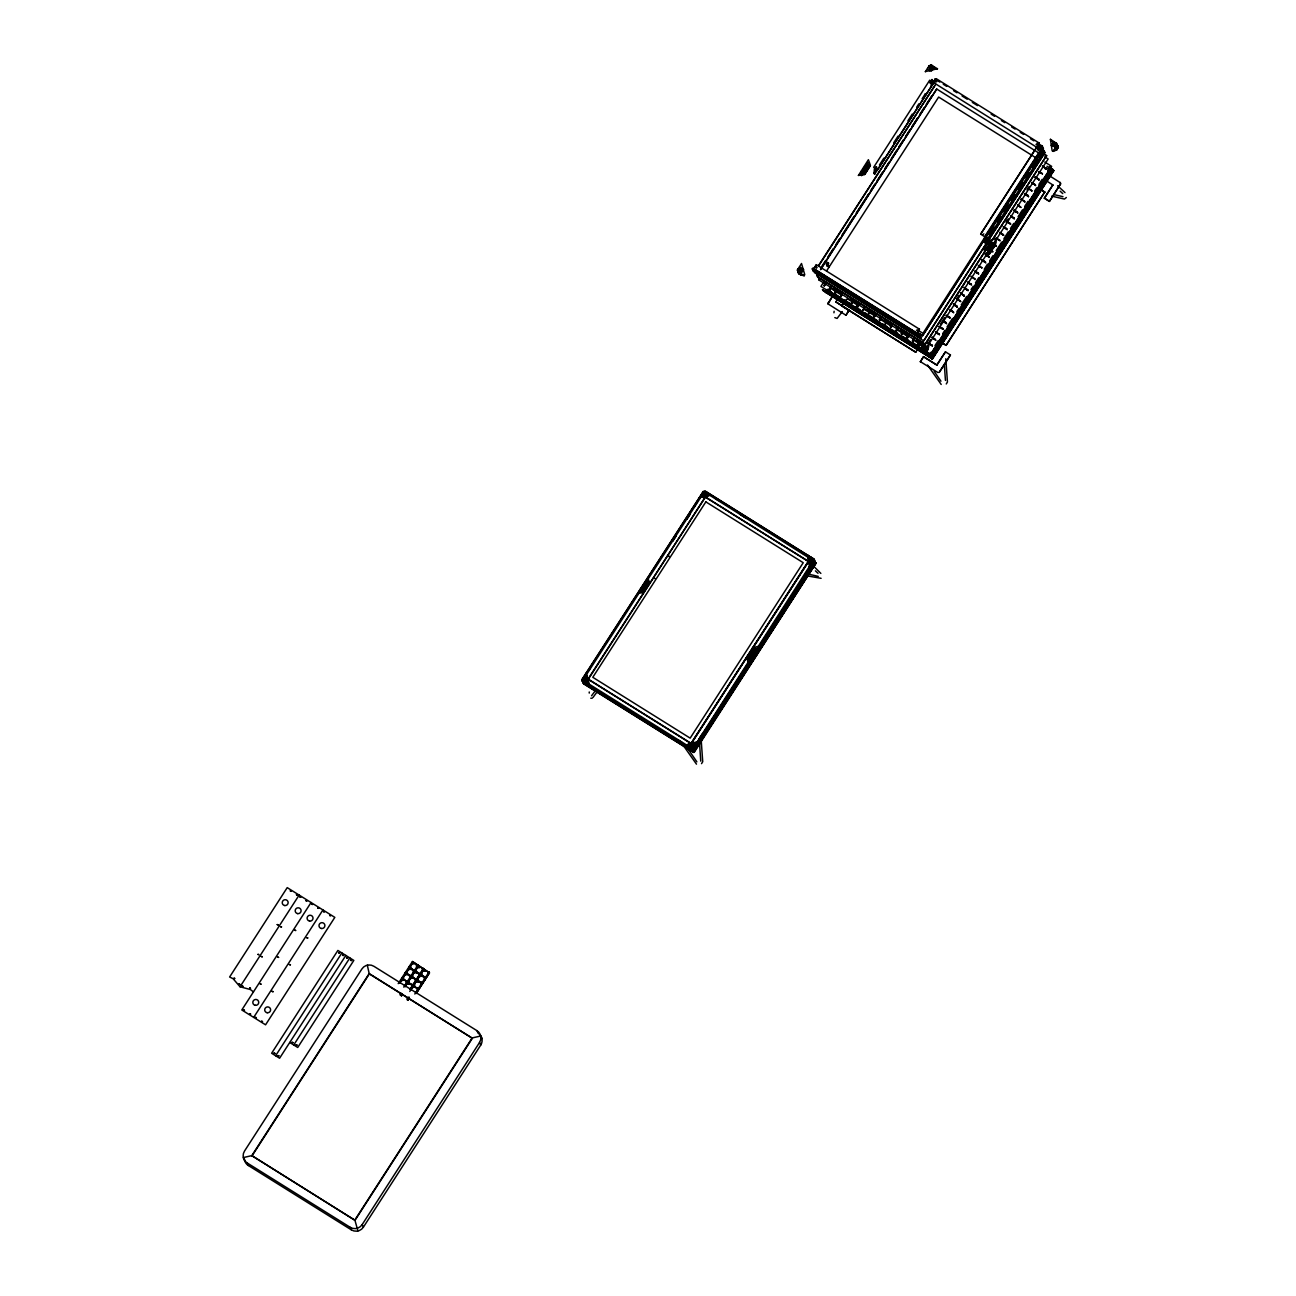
<?xml version="1.0" encoding="UTF-8"?>
<svg xmlns="http://www.w3.org/2000/svg" width="1296" height="1296" viewBox="0 0 1296 1296"><rect width="100%" height="100%" fill="white"/><g stroke="black" fill="none" stroke-linecap="round" stroke-linejoin="round"><path stroke-width="1.5" d="M589.243 691.983L589.243 693.085M833.944 312.79L834.122 311.267M701.525 763.652L702.724 761.724L701.217 740.389M946.258 383.956L947.441 382.012L945.805 358.7M581.969 679.655L583.362 683.397L692.712 751.712L694.235 751.372L815.638 563.015L814.244 559.256L706.012 491.557L703.372 491.297L582.665 678.359L581.969 679.655L583.799 684.061L583.378 682.943M832.226 296.525L828.112 303.88M816.043 563.355L815.994 562.837M1049.404 201.415L1060.549 183.838L1060.258 182.493L1060.614 184L1049.404 201.415L1044.349 198.142L1052.887 184.874L1044.414 198.304M409.034 998.033L407.624 1000.156L407.965 998.779M408.321 998.39L408.953 997.871L408.094 998.503M401.468 994.081L401.776 994.891M834.17 288.862L835.402 289.624M900.769 330.091L901.303 331.42M917.293 340.621L917.762 341.755M644.744 584.269L644.387 585.176M588.384 682.182L588.206 681.356M640.921 592.142L641.617 591.494L641.326 592.402M648.356 581.985L647.611 581.321L648.518 581.224M703.048 497.259L702.367 496.465L702.367 497.405M688.565 744.05L688.694 745.103L688.127 744.277M815.864 267.349L816.772 267.268L816.075 267.916M747.938 658.708L748.829 659.113M754.92 647.984L754.774 648.745M755.568 648.47L754.612 648.308M876.08 166.876L876.436 167.816M876.906 167.249L875.999 166.973M808.056 558.819L808.348 558.025L808.558 558.981M809.449 564.23L809.271 563.404M931.387 82.814L930.431 82.782L931.403 82.555M935.744 81.437L936.7 81.81L936.02 81.032M983.842 233.847L983.032 234.414M984.976 242.806L985.916 238.529L984.587 237.719L984.976 242.806L1044.074 151.114L1041.887 146.999L1036.282 144.245M1038.193 149.105L1038.08 150.093L1037.869 149.137M1066.349 197.51L1064.453 199.066L1051.672 196.133M873.974 173.47L874.411 168.885L875.74 169.711L874.816 173.988L873.974 173.47L876.177 170.068M992.461 247.471L993.303 247.99L994.226 243.729L989.739 240.943M646.834 581.612L647.692 577.676M758.889 647.158C754.758 660.085 761.238 648.535 757.917 646.461L752.717 647.627M931.986 344.833L932.342 345.902L928.39 342.776L917.147 346.129L924.745 352.528L928.098 349.369L929.281 343.408M985.964 255.166L989.642 253.87C991.424 250.112 998.714 242.854 995.296 238.982L990.112 240.165L984.134 249.464L985.252 254.599L988.103 256.511M583.216 679.153L583.864 678.213M646.688 580.883L646.85 580.268M702.157 494.456L702.756 493.339M702.383 494.359L702.869 493.339L702.302 494.44M798.919 269.147L799.016 268.677M694.251 748.521L694.057 748.958M694.656 750.19L695.644 748.602L695.11 749.606M694.899 749.785L695.45 748.764M750.562 661.187L751.097 660.409L750.773 661.187M866.959 163.669L867.656 162.47L866.813 163.928M867.478 162.972L866.911 163.798M752.927 659.615L752.344 660.474M757.026 651.402L757.787 650.171L757.139 651.013M757.285 650.965L757.658 650.3M813.386 563.857L813.758 563.258M813.483 563.614L814.358 562.399M814.52 563.922L814.536 564.311M814.649 563.954L814.277 564.7M932.407 82.037L932.65 81.94M926.543 349.337L927.126 348.268M927.158 348.316L926.77 349.126M927.158 350.422C927.628 348.835 926.915 351.524 927.029 350.131M986.256 238.237L986.791 237.46L986.305 238.27M987.001 252.931L987.617 252.396M988.313 253.514L988.718 252.947M988.54 253.287L988.006 253.546M990.387 252.461L989.609 253.384L990.565 252.121M994.372 245.851L993.676 247.082L994.437 245.965M994.729 243.664L995.069 242.644L994.842 243.518M1042.94 150.206L1042.729 150.984M1056.775 146.983L1056.11 148.23L1056.985 147.015M1056.451 147.776L1056.791 146.918M1057.163 148.716L1056.661 149.396L1057.147 148.262M828.031 303.086L828.095 303.831M860.787 175.106L861.613 175.624L861.467 174.28M869.373 163.847L868.676 162.842M699.192 739.206L699.743 737.975L699.289 739.643M827.253 263.201L827.528 263.444M827.642 264.222L827.998 265.437L828.468 262.958L827.707 264.595M756.848 653.621L756.783 653.929M994.777 243.016L994.842 243.389M1055.9 146.561L1055.689 146.254M1042.875 166.828L1042.729 165.953M694.235 752.344L815.929 563.323L693.554 752.36M407.9 998.681L408.532 999.475M1033.754 162.713L1035.31 160.007M798.984 270.783L798.611 272.014M694.802 747.711L694.283 748.586L694.931 747.97M407.252 999.848L408.289 1000.123M754.774 653.848L752.377 657.542M989.464 249.448L990.095 248.233M707.486 495.639L708.442 495.801M816.804 267.851L816.237 267.025M824.224 286.205C823.203 285.152 825.228 286.594 825.406 283.986M825.244 284.65L825.763 283.338M831.254 286.011L829.327 288.733L829.894 289.753L830.736 287.842M830.785 288.101L831.173 287.015M930.496 82.409L930.803 83.236M836.665 289.397L834.851 292.183L835.434 293.22L836.6 290.693M836.406 291.373L835.304 293.139M842.513 293.495L840.974 296.671L841.817 294.759M858.956 303.313L857.012 306.034L857.596 307.055L858.438 305.143M875.432 313.616L873.634 316.418C874.039 319.788 876.485 311.801 875.189 315.608M886.172 322.704L886.448 321.829M694.332 743.677L694.024 742.867L693.846 743.823M897.302 329.168L896.233 331.193L897.334 329.783M908.285 336.28L907.443 338.207L906.86 337.187L908.674 334.384M916.45 330.253L917.276 330.075M914.344 337.916L912.4 340.637L912.983 341.658L913.923 339.552M919.366 343.213L918.394 345.044L919.48 343.634M1038.388 149.882L1037.821 149.056M694.705 506.12L695.239 505.132M864.108 308.691L864.416 308.075M880.729 319.059L881.021 318.152M886.27 322.526L886.691 321.408M891.81 325.993L892.231 324.859M897.35 329.443L897.642 328.536M902.842 332.635L901.773 334.66L902.875 333.25M804.994 574.727L804.541 576.169L808.51 571.633L805.367 576.688L806.663 573.593M639.592 591.316L639.187 592.207M694.769 749.817L695.207 749.201M987.358 252.364L987.017 253.093M830.963 287.728L831.433 286.578M589.437 669.4L590.344 667.845M642.152 587.331C640.435 590.134 644.225 588.627 641.39 589.712L643.95 590.069L642.589 588.271L643.318 587.201L645.084 588.303L643.739 586.505L644.922 586.651M752.296 656.456L753.041 655.177L753.559 656.003M991.926 246.839L989.642 250.209M880.907 318.379L879.757 320.906L879.174 319.869L880.972 317.083M892.102 325.085L890.692 327.742L891.794 326.333M908.626 335.972L908.982 335.016M692.712 751.712L691.643 749.477L693.878 747.841L690.412 748.618L693.117 750.368M923.675 350.293L925.911 348.656L922.46 349.45L924.745 352.528M1036.184 160.153L1035.585 161.19M903.199 332.294L903.701 331.112M828.16 303.118L832.291 296.687M583.087 679.039L583.848 677.986M863.055 169.225L865.08 166.342M642.605 586.553L643.432 585.274M695.385 504.873L696.551 503.156M1035.634 161.287C1031.146 171.023 1042.988 151.016 1034.581 162.632M701.136 737.343L699.986 738.979M701.185 737.44C707.567 728.498 695.741 749.38 701.914 734.848M311.056 902.518L241.801 1009.973L265.567 1024.812L334.822 917.374L287.226 887.63L229.619 977.006L233.102 978.723L240.035 986.774L299.133 895.082M253.692 1017.392L322.931 909.938M275.611 1055.738L341.869 952.933M345.854 955.427L279.596 1058.233L271.625 1053.243L337.883 950.454L353.824 960.417L297.724 1047.46L289.753 1042.486M293.738 1044.965L349.839 957.922M798.79 273.845L797.396 270.086L798.093 268.807L798.838 272.225L797.396 270.086L801.511 263.509L804.751 274.622L804.2 275.643L797.818 271.544L798.79 273.845L804.265 275.546M861.419 174.701L861.889 173.956L858.406 175.414L864.481 174.717L870.458 165.418L868.401 159.716L858.47 175.381L861.921 174.069M861.808 172.174L866.927 164.219M865.615 169.387C864.481 164.754 867.218 172.125 864.076 169.322L863.379 170.456L864.724 172.222L862.164 171.866M865.372 167.362L866.068 166.228C869.324 167.54 863.719 168.788 866.133 166.585L866.813 167.038M866.214 166.034L867.656 165.677C866.003 163.264 869.211 168.512 866.344 165.791M864.157 169.679C862.861 171.137 866.036 169.436 864.173 170.618M865.809 167.638L866.376 166.763M931.532 66.874L931.775 65.416L937.429 68.737L925.312 71.62M865.534 169.015L864.643 168.431M861.759 175.138L862.715 173.648M862.553 174.361L861.775 175.365L861.597 174.344M865.841 169.517L868.401 165.548L866.846 164.576M800.069 273.699L798.158 272.29L797.866 270.929L799.373 270.945L798.547 270.427L798.158 272.29L799.681 272.29L800.766 274.946M800.896 273.375C808.769 263.331 795.631 275.416 804.2 275.643M870.037 166.099L864.95 174.15L860.933 171.558L861.046 172.595M931.532 70.859C937.834 59.341 931.532 77.242 927.547 68.364M929.831 82.895L932.002 79.526L933.914 82.296L932.002 79.526M812.268 268.92L812.803 268.094L920.484 335.356L921.019 338.434L813.337 271.156L812.268 268.92L919.949 336.199L921.019 338.434M879.449 164.981L883.823 158.177M893.673 142.9L898.063 136.112M907.913 120.82L912.287 114.032M916.661 107.244L918.848 103.842M922.136 98.755L925.409 93.652M930.884 85.163L933.071 81.778M813.807 268.709L816.367 264.724L919.447 329.184L916.871 333.169L813.856 268.807L816.367 264.724M874.816 173.988L936.279 78.683L1039.343 143.143L980.683 234.187L984.668 236.666L1040.769 149.623M814.342 272.549L923.675 340.864L1045.078 152.507L929.718 80.174L873.666 167.33L877.651 169.808L936.328 78.781M813.337 271.156L813.11 269.957L813.839 270.41M818.586 265.486L935.744 84.191M818.716 265.761L934.643 85.892M821.275 267.235L825.649 260.447M827.836 257.062L833.312 248.573M835.499 245.171L839.873 238.383M842.06 234.997L854.096 216.319M856.283 212.933L868.32 194.254M870.507 190.868L874.881 184.081M877.068 180.679L882.527 172.19M884.714 168.804L889.105 162.016M891.292 158.614L896.751 150.125M898.938 146.74L903.312 139.952M905.499 136.55L909.889 129.762M912.076 126.36L917.536 117.887M919.723 114.485L924.097 107.698M926.284 104.296L931.759 95.823M820.498 269.406L936.733 89.035L1039.894 153.673M820.627 269.665L936.733 89.035M367.319 965.164L369.182 973.571L251.829 1155.627L243.324 1157.571L244.539 1160.147M251.991 1155.951L369.328 973.895L472.36 1038.258L355.007 1220.314L251.829 1155.627L355.007 1220.314M828.5 265.567L828.727 267.057L826.459 264.254L827.626 262.44L828.614 263.266M828.727 267.057L828.63 265.81M826.67 270.799L938.644 97.054L1036.022 157.885M824.159 281.232L820.919 286.416L920.014 348.332M823.916 285.347L825.714 282.56M929.232 354.553L826.54 290.401L826.33 292.896L827.14 291.649M825.86 291.875L826.394 291.049L829.813 293.188M827.156 289.721L826.54 290.401M825.925 292.037L826.459 291.195M829.764 289.672L830.72 288.182M582.098 679.752L702.934 492.188L703.76 492.707M646.364 581.224L646.801 580.284M645.068 587.363L647.627 583.362L646.072 582.406L646.558 583.654L645.505 583.281L642.119 588.659M672.705 541.372L675.994 536.269M686.929 519.307L690.217 514.204M644.436 585.403L645.57 586.132L645.003 587.947L643.61 586.764M645.457 583.897L646.898 583.524C645.505 581.094 648.551 586.359 645.214 583.718M644.825 585.355L645.829 584.755M583.735 680.756L585.047 684.288M643.982 587.623L643.415 588.497M645.813 584.723L644.809 585.322M705.137 492.383L705.672 491.557L813.337 558.835L814.406 561.071M643.205 589.307C641.196 589.502 642.298 590.911 643.561 589.194M645.635 585.549L645.392 584.464M643.934 589.129L644.647 588.028M836.795 289.478L835.434 293.22M643.869 589.712L642.46 588.497L643.999 589.469M585.517 683.024L707.989 493.015M705.559 497.259L808.591 561.638L691.238 743.693L588.222 679.331L705.38 496.903M586.262 685.066L588.789 685.211L589.324 684.175L586.132 673.175M917.357 349.515L915.77 352.253L835.871 301.984L837.945 298.501M840.845 296.59L842.206 292.847M840.974 296.671L842.335 292.928M398.196 983.632L412.436 961.519L429.494 972.842L416.129 993.562L429.413 972.859L412.436 961.519M399.524 983.178L412.889 962.458L414.623 963.608M399.832 983L401.258 980.764L403.882 980.132M403.931 980.197L403.396 977.459L404.822 975.24C407.495 973.588 410.395 975.305 410.103 978.561M407.527 974.462L406.96 971.919L408.386 969.716L411.059 969.165L410.524 966.395L411.934 964.192L414.623 963.641M405.875 981.38L408.677 980.764M413.667 973.021L413.084 970.186L415.805 969.716M843.242 303.215L841.655 305.953L915.77 352.253M841.655 305.953L843.307 303.377M403.72 987.098L417.976 964.985L418.446 966.006L405.13 986.661M846.385 300.056C845.251 298.971 847.406 300.251 847.471 298.647M405.065 986.645L418.414 965.909L417.863 965.002M400.918 993.254L399.946 994.745L401.517 995.83L402.489 994.34L400.982 993.416M401.647 994.826L401.501 993.967M402.408 994.194L401.517 995.83M409.504 983.453L406.798 984.231L409.471 983.68L408.937 980.91M415.643 982.012C415.919 978.772 413.068 977.038 410.346 978.707M416.599 972.599L413.91 973.183M412.079 987.552L411.464 984.766L414.218 984.231M419.191 976.487L418.624 973.636L421.346 973.166M411.545 984.782L415.012 987.131L414.477 984.377M415.028 979.371L417.782 978.691M851.472 302.567L852.055 303.604L851.472 302.567L853.416 299.862M410.152 989.172L423.517 968.436L423.986 969.473M851.926 303.507L853.011 302.098M410.249 989.188L423.533 968.549M410.605 990.112L423.954 969.376L409.795 991.472M849.091 310.133L845.964 315.252L849.091 310.133L835.807 301.822M407.576 997.483L407.381 999.2L408.467 997.45M407.803 998.212L407.268 999.038M423.306 982.157L415.886 982.157M425.704 970.526L423.031 971.125L425.687 970.542L422.14 968.177L422.755 970.963M408.143 998.422L409.05 996.997M419.758 987.682L417.037 988.168L417.604 991.003M420.568 982.838L421.168 985.478M424.132 977.297L424.732 979.954M414.801 994.016L429.057 971.903M857.466 306.974L858.422 305.483M863.962 308.95L863.006 310.441L864.092 309.031M868.547 313.891L869.891 310.149L868.676 313.972M875.578 313.697L873.634 316.418M886.253 322.866L885.152 324.275L886.642 320.614M890.822 327.823L890.255 326.803L892.183 324.081M895.925 330.334L897.593 327.451L896.362 331.29M901.903 334.741L901.319 333.72L903.134 330.917M903.263 330.998L901.319 333.72M908.804 334.465L906.86 337.187M916.871 333.169L919.447 329.184M980.635 234.09L1039.343 143.143M919.949 336.199L920.484 335.356M1041.887 146.999L1042.421 146.173L1037.286 142.965M917.341 340.702L918.265 340.232M917.406 332.521L922.558 335.745L1043.005 148.862L1042.178 148.343L922.963 333.315L917.843 330.124M922.558 335.745L996.997 219.769M999.184 216.367L1003.574 209.563M1005.761 206.161L1011.253 197.64M1013.44 194.238L1017.83 187.434M1020.017 184.032L1032.086 165.321M1034.273 161.919L1039.765 153.414M1042.421 146.173L1042.956 149.251L1037.821 146.043M918.524 345.125L917.941 344.104L919.885 341.383M1055.835 144.52L1056.078 143.078L1050.424 139.336L1052.158 150.79C1055.074 152.62 1056.629 144.65 1051.137 145.508L1053.745 141.62M984.15 242.287L986.337 238.901M989.626 233.798L994 227.011M997.288 221.924L1000.577 216.821M1003.849 211.734L1008.223 204.93M1011.512 199.843L1014.8 194.756M1018.073 189.653L1022.463 182.866M1025.735 177.763L1029.024 172.676M1032.313 167.589L1035.585 162.486M1038.874 157.399L1043.248 150.595L1042.178 148.343M1044.949 152.231L923.675 340.864M929.378 343.472L927.094 346.631L923.108 344.153L920.597 348.219L827.075 289.559M988.751 245.381L986.191 249.35L988.168 249.658C985.786 249.156 992.444 247.39 991.877 243.923L990.97 243.356L992.444 243.032L990.889 242.06L989.464 243.373C992.72 243.648 990.338 247.261 988.735 244.442C990.306 247.082 989.528 246.823 988.265 246.613L988.978 245.511M988.702 245.057L990.387 245.803L988.994 245.543M985.333 250.663L925.166 344.007L817.484 276.728L816.901 274.039L817.582 276.923L923.546 343.116M989.917 243.648L989.188 244.717M991.894 240.489L1046.569 155.633L1043.15 153.511M925.263 344.185L984.328 252.558M988.54 248.67L987.422 247.941L988.119 246.839L989.253 247.568L988.54 248.67L987.277 248.168L986.58 249.302L987.682 249.998L987.374 248.557M991.975 240.683L1046.569 155.633M988.2 247.196C986.92 248.654 990.079 246.953 988.216 248.135M989.869 245.171L990.857 244.523L989.399 244.863L990.128 243.778M990.63 243.486L992.072 243.113L990.97 242.433L990.274 243.567M924.518 351.086L923.983 351.913L922.914 349.677L923.449 348.851L924.583 349.985M988.249 249.107L987.293 248.2M1034.872 177.39L1035.925 177.649M924.275 349.369L925.652 349.045L926.705 351.297L928.098 349.369M928.26 342.97L930.463 339.568M940.329 324.259L944.703 317.455M956.772 298.76L958.959 295.358M987.763 250.873L992.882 242.919M1006.085 222.232L1008.272 218.83M1026.918 189.913L1029.105 186.511M986.888 253.303L987.844 251.813L991.148 251.327L989.545 253.805L986.126 255.199L988.54 251.294L984.604 248.897M993.724 243.437L996.138 239.517M925.652 349.045L1048.156 158.971L1044.738 156.832M1053.081 151.357L1056.661 145.768L1055.77 144.018M247.131 1162.933L350.163 1227.296A8.667 8.537 -25.4 0 0 362.183 1224.574L479.52 1042.502A8.667 8.537 -25.4 0 0 476.912 1030.644L373.88 966.281A8.667 8.537 -25.4 0 0 361.859 969.003L244.523 1151.059A8.667 8.537 -25.4 0 0 247.131 1162.933L248.362 1165.509L351.378 1229.872A8.667 8.537 -25.4 0 0 363.398 1227.15L480.735 1045.078A8.667 8.537 -25.4 0 0 480.249 1035.067M1056.807 145.346L1057.73 148.019L1056.548 150.061L1058.362 147.242L1055.738 142.641L1056.483 146.059L1056.969 143.5M993.303 247.99L994.988 245.576M923.546 356.643L920.403 361.762L923.546 356.643L936.911 365.099L945.464 351.832L950.438 354.958L939.227 372.357L950.438 354.958M935.566 339.989L932.132 337.171M939.017 333.914L935.599 331.776M942.662 328.244L943.034 329.33L939.163 326.252M942.808 320.582L946.226 322.72L942.727 320.728M949.709 317.326L946.291 315.187M953.273 311.801L949.936 309.533L953.71 312.741L953.354 311.672M953.5 304.009L956.918 306.148L953.419 304.139M964.046 295.083L964.402 296.168L960.628 292.945M967.61 289.559L967.966 290.628L964.192 287.42M971.077 284.164L967.658 282.026M974.722 278.51L975.094 279.58L971.303 276.372M978.205 273.116L974.867 270.848L978.658 274.055L978.286 272.986M981.769 267.592L978.35 265.453M981.995 259.783L985.414 261.922L981.914 259.929M988.897 256.527L985.559 254.259L989.334 257.467L988.978 256.397M992.444 251.003L992.898 251.942L992.137 251.132M996.008 245.479L996.122 246.029M999.67 239.825L1000.026 240.894L996.154 237.816M1003.217 234.284L1003.59 235.37L999.718 232.292M1003.363 226.622L1006.781 228.76L1003.282 226.768M1010.345 223.236L1010.718 224.305L1006.846 221.227M1013.828 217.841L1010.491 215.573L1014.266 218.781L1013.909 217.712M1014.055 210.049L1017.473 212.188L1013.974 210.179M1024.601 201.123L1024.958 202.208L1021.183 199.001M1024.747 193.46L1028.165 195.599L1024.65 193.606M1035.277 184.55L1035.65 185.62L1031.859 182.412M1038.76 179.156L1035.423 176.888L1039.214 180.095L1038.841 179.026M1042.324 173.632L1038.906 171.493M1045.192 168.966L1046.034 167.654L1048.27 169.063M932.423 345.773L930.982 344.671M935.906 340.378L935.145 339.568M943.115 329.184L941.674 328.099M946.258 323.401L945.643 322.85M956.95 306.812L956.318 306.261M956.983 298.615L960.838 301.693L960.255 301.012M964.402 296.168L963.041 294.937M966.929 289.818L968.047 290.498L966.816 289.543M971.158 284.035L971.53 285.104L970.947 284.423M978.318 273.65L977.492 272.97M981.785 268.272L981.85 267.446M988.929 256.916L988.378 256.527M996.462 246.418L994.68 244.912M1003.671 235.224L1002.829 234.56M1014.363 218.651L1013.504 217.971M1017.506 212.868L1016.68 212.171M1020.973 207.473L1017.538 204.655M1027.372 195.583L1028.522 196.668L1027.939 195.988M1028.214 188.066L1032.086 191.144L1031.13 190.204M1042.357 174.312L1042.405 173.486M1045.921 168.496L1042.551 165.839M938.806 334.303L939.13 334.449M1048.545 168.642L1049.857 166.601M930.625 352.399L928.438 355.801L929.038 357.048L1049.679 169.889M934.999 345.611L938.272 340.524M942.646 333.736L944.849 330.35M947.036 326.948L952.495 318.46M956.869 311.672L959.056 308.286M961.243 304.884L966.719 296.411M971.093 289.624L973.28 286.222M975.467 282.836L978.739 277.733M984.215 269.26L987.487 264.157M989.69 260.771L992.963 255.685M996.251 250.582L1001.711 242.109M1003.898 238.707L1008.272 231.919M1010.459 228.533L1013.747 223.43M1018.121 216.643L1022.495 209.855M1024.682 206.469L1027.955 201.382M1034.516 191.192L1036.719 187.807M1038.906 184.405L1042.178 179.318M928.616 356.189L929.151 355.363L925.652 353.063M1048.351 170.165L1047.816 170.991L1049.841 167.443L1053.761 170.764L932.359 359.138L930.139 357.502M928.924 356.821L929.459 355.995M923.384 350.374L930.269 354.731L1051.672 166.374L1044.787 162.016M952.916 323.66L931.046 357.583L931.937 358.263L1053.34 169.906L1052.433 169.225L1004.319 243.891M955.103 320.258L1002.132 247.293M931.03 358.198L934.319 353.111M1043.685 183.416L1045.872 180.014M1053.162 169.517L931.419 358.376L932.245 358.895L1053.648 170.537L1052.806 170.019M1053.275 169.744L931.873 358.117L822.409 289.559L824.483 291.47M932.164 358.733L1053.567 170.375M1044.754 192.002L946.08 345.368L1044.754 192.002L1041.32 189.864M752.571 650.511L753.997 651.726L752.587 650.527M936.83 364.937L945.464 351.832M749.882 655.63L749.185 656.764L750.303 657.461L749.963 655.987C751.405 657.914 749.639 652.828 751.891 652.585M753.592 649.895L753.041 650.819L754.564 650.835L753.608 649.928M750.416 655.371L751.421 654.755M755.066 650.543L753.511 649.539L752.085 650.835L753.851 651.937L753.122 653.022L750.951 652.601C753.268 653.33 751.615 655.047 750.886 654.091M753.073 652.682L753.041 651.726M689.877 749.947L685.179 745.232M753.737 650.608L754.645 651.191M692.469 750.271L691.951 751.097L691.416 748.019M812.819 559.661L813.337 558.835M751.631 654.869L751.145 656.132L750.028 655.42M752.425 654.124L751.388 653.783M750.805 657.153L750.805 657.153C748.715 656.845 754.758 654.61 754.499 651.418L753.592 650.835M750.935 656.91L754.499 651.418M692.534 749.153L813.515 560.05L814.196 560.536M700.164 737.213L702.351 733.828M753.203 654.934L753.64 655.873L752.976 655.322M804.055 576.007L807.343 570.92M813.402 561.638L813.937 560.795M693.846 749.963L694.672 750.481L693.603 748.229L814.082 561.119L704.295 491.864L582.892 680.238L692.242 748.537M699.516 739.854L702.788 734.767M752.053 658.498L755.293 653.314M702.95 735.091L706.239 730.004M750.935 660.523L750.724 661.414M793.735 594.248L795.922 590.863M693.846 749.963L696.033 746.561M696.47 745.443L699.743 740.34M701.509 738.072L710.257 724.496M714.631 717.709L724.48 702.416M728.87 695.628L737.618 682.036M740.907 676.949L745.281 670.162M748.57 665.059L751.842 659.972M757.269 651.564L759.456 648.162M762.745 643.075L766.017 637.972M766.454 636.838L772.594 627.782M776.968 620.995L780.257 615.908M783.529 610.805L786.818 605.718M792.293 597.229L795.987 591.008M797.753 588.724L801.041 583.637M802.548 580.835L808.704 571.747M694.494 749.299L701.071 739.125M703.258 735.723L707.632 728.935M710.905 723.848L721.84 706.871M725.128 701.784L734.962 686.507M739.336 679.72L749.185 664.459M753.592 657.801C760.72 646.801 750.109 659.745 753.592 657.801L763.409 642.395M766.681 637.308L798.401 588.092M800.588 584.69L812.624 566.028M701.136 739.271L693.587 751.388L749.38 664.848M703.323 735.885L735.043 686.669M737.23 683.284L749.266 664.605M751.453 661.219L763.474 642.557M765.661 639.155L798.482 588.254M800.669 584.852L813.791 564.489M751.567 661.446L763.587 642.784M765.774 639.398L798.595 588.481M800.782 585.095L812.803 566.417M700.52 736.663L701.347 735.48M990.16 252.688L990.355 252.007M925.571 93.895L924.68 94.964M700.731 761.141L699.597 744.082M756.767 653.459L756.718 654.01M842.335 311.575L837.103 318.427L834.818 317.617M591.575 695.758L595.609 690.379L597.796 691.481L592.871 688.241L595.544 690.331M592.92 697.523L597.618 691.27M643.594 585.047L644.76 584.01M814.244 559.256L813.758 561.816L813.013 558.414M806.728 571.99C808.591 569.138 806.987 574.873 806.63 572.022M798.984 268.871L798.741 269.649M1037.156 144.715L1036.298 144.374M587.234 676.917L586.44 676.204L586.877 677.047M748.035 658.4L748.262 659.324M868.676 310.489L867.866 310.522M885.281 320.873L884.002 320.323M584.399 682.83L582.39 681.113L690.881 748.845M821.113 578.324L806.954 575.829M809.32 563.485L810.13 563.744M834.462 288.554L835.078 288.392M1042.535 167.168L1043.896 167.103M851.164 298.76L851.407 300.186M1053.032 151.405L1056.548 150.061M748.748 662.677C755.082 658.935 750.433 664.038 747.873 662.045L746.739 656.926M753.77 658.789L751.291 659.81L751.162 658.773M586.748 675.994L587.007 676.01M755.212 648.794L755.244 647.854M592.11 698.285L590.765 698.204M931.014 64.8L928.665 66.209L932.132 65.416L931.014 64.8L932.067 67.052M929.491 67.279L931.144 68.332L930.82 66.938L931.84 66.712L932.359 69.077L929.993 69.579L929.475 67.246L930.496 67.052M930.836 66.971L931.856 66.744M929.88 67.505L931.549 68.558C930.593 64.703 933.59 70.373 930.253 69.174L929.896 67.538M1054.912 144.488C1051.315 144.601 1058.767 145.816 1052.822 146.318L1052.32 143.986L1054.669 143.451L1054.895 144.455M1053.616 145.136L1054.976 144.796M799.567 270.119L801.009 270.151L799.632 270.427C799.486 272.986 804.362 270.572 801.689 268.547L799.34 269.098L799.567 270.119L800.928 269.811M801.398 270.41L800.118 271.042L801.819 270.653L801.43 268.969L799.745 269.341L801.382 270.378M923.465 346.567L925.117 347.652L924.599 345.287L922.234 345.821L922.768 348.187L923.773 347.96L923.481 346.599M924.712 347.393L924.064 346.097L923.011 347.749L922.639 346.081L924.34 345.724L924.696 347.36M922.752 348.154L923.773 347.96M702.562 492.35L706.012 491.557M703.372 493.387L704.376 493.16L704.684 494.537L705.737 492.885L706.255 495.218L703.874 495.72L703.388 493.42M703.777 493.646C704.052 497.065 706.514 492.367 705.429 494.699L704.425 494.942L705.429 494.699M700.083 498.231L699.143 497.648L711.31 495.088M643.723 592.58L637.745 593.325M810.373 561.703L810 560.018L811.701 559.661L810.421 560.293L812.074 561.33L810.373 561.703L812.057 561.298M810.421 560.293L811.766 559.953M583.913 678.65L586.294 678.148L586.796 680.481L584.431 680.983L584.204 679.979L585.581 679.703L583.929 678.683M691.416 745.751C692.987 749.785 694.154 742.154 690.201 745.006L690.719 747.371L691.74 747.128L691.432 745.783M417.474 967.642C425.056 968.809 412.889 960.968 417.215 967.496M409.568 975.791L412.241 975.24M419.45 976.633L422.123 976.082L421.589 973.312M424.197 977.184L426.87 976.633M412.322 987.698L415.044 986.92M583.718 683.899L693.749 752.522M934.837 68.915L937.494 68.85M851.796 298.712L851.148 300.17M401.339 994.048L401.29 995.215L400.626 994.68M932.245 66.096L933.282 66.728L932.342 66.226M823.835 290.677L824.645 291.179L823.657 290.336M1054.28 194.675L1062.995 196.684M809.546 574.387L818.262 576.396M938.012 372.616L920.338 361.616M240.035 986.774L250.387 989.528L253.449 991.894M911.606 330.707L910.067 329.897M1055.219 142.852L1056.029 143.435M827.447 264.983L829.262 266.231M827.285 266.085L827.852 266.117M799.357 273.148L799.94 274.363M799.988 274.412L800.458 274.768M922.849 350.406L921.634 349.515L922.622 349.985M923.011 351.038L923.724 351.686L922.363 350.746M707.098 492.772L706.174 492.237L707.292 492.966M812.576 558.787L813.726 559.499L812.641 558.9M583.929 682.7L585.112 683.478L583.961 682.765M585.047 684.045L585.241 684.385M687.35 747.063L691.141 749.72L684.952 745.718M690.298 750.06L691.691 750.886L690.979 750.481M691.205 750.465L690.655 750.173M719.928 501.39L718.583 500.045M930.155 357.55L930.949 358.052L824.45 291.551M691.465 749.801L692.275 750.449M682.409 743.321L679.963 741.911M813.742 560.358L813.532 560.261M804.038 553.975L802.937 553.376M681.566 744.001L654.14 726.473M941.204 384.458L927.499 364.986M696.487 764.17L682.781 744.698M1034.791 177.228L1036.12 177.763M867.915 310.619L867.364 309.776M1007.429 221.859L1006.376 221.308M715.943 498.458L717.822 499.543M1024.407 193.963L1025.233 194.238M981.671 260.285L982.481 260.561M946.048 315.56L949.482 317.731M938.92 326.608L939.746 326.884M907.897 327.937L906.86 327.499L907.832 328.423M800.75 551.399L800.15 551.48M1028.149 188.519L1028.992 188.827M1024.585 194.044L1025.444 194.351M1021.28 199.535L1021.475 199.649M996.089 238.27L996.932 238.561M981.833 260.366L983.113 260.933M967.577 282.479L968.647 282.917M582.309 681.161L583.427 681.777L582.665 678.359M1039.003 172.044L1039.894 172.368M1014.071 210.73L1015.173 211.183M978.448 266.004L979.339 266.328M971.417 276.923L972.421 277.506M967.772 282.577L969.311 283.306M957.08 299.165L960.352 301.271M1055.203 143.014L1056.272 143.548M1042.762 166.617L1043.669 166.973M1021.394 199.778L1022.512 200.264M1003.574 227.416L1005.696 228.744M960.838 293.738L961.956 294.224M939.454 326.9L940.588 327.386M935.89 332.424L938.612 334.174M928.778 343.472L930.123 344.104M1021.588 199.892L1022.738 200.41M1010.896 216.481L1011.836 216.853M1000.204 233.053L1001.144 233.426M866.603 163.993L870.086 166.196M978.836 266.215L979.987 266.733M950.341 310.424L951.491 310.943M943.213 321.489L945.14 322.704M645.327 581.548L649.328 584.042L645.829 581.839M756.346 650.9C744.779 644.42 761.951 650.916 755.908 655.468L755.082 654.934M823.932 275.449L824.953 276.064M596.824 689.974L595.042 688.84M996.851 238.707L999.362 240.343M961.227 293.965L962.183 294.37M939.859 327.127L940.799 327.532M801.463 551.804L804.589 554.008M1036.249 178.022L1038.355 179.415M1025.557 194.611L1027.679 196.004M1018.429 205.659L1020.73 207.182M1014.881 211.183L1016.388 212.155M1007.753 222.248L1010.038 223.771M986.369 255.409L987.892 256.381M975.694 271.982L977.411 273.1M965.002 288.571L966.719 289.688M954.326 305.143L956.043 306.261M1040.024 172.627L1040.899 173.194M1033.204 183.692L1032.361 183.173L1033.771 184.243M1029.332 189.216L1031.584 190.723M1018.656 205.789L1020.163 206.777M1007.964 222.377L1009.471 223.349M997.272 238.95L998.779 239.938M979.468 266.587L980.343 267.154M968.776 283.176L970.493 284.294M958.1 299.749L959.801 300.866M947.408 316.337L949.109 317.455M936.716 332.91L938.434 334.028M931.241 66.242L929.038 66.031L925.409 71.669M1055.203 143.969L1058.038 145.735M1056.596 146.14L1057.439 146.659M939.859 82.102L934.74 78.894L935.275 81.972M943.277 84.24L946.696 86.378M953.548 90.639L956.966 92.777M962.086 95.985L967.221 99.193M972.34 102.4L977.476 105.592M991.148 114.145L994.567 116.267M1001.403 120.544L1004.821 122.683M1011.658 126.959L1015.076 129.082M1020.195 132.289L1023.613 134.428M1030.45 138.704L1033.868 140.827M1038.355 145.217L1043.491 148.424M1043.248 150.595L1044.074 151.114M1036.541 147.161L1039.959 149.299M1043.248 153.689L1046.666 155.828M1050.019 167.832L1050.845 168.35M1046.974 166.212L1049.209 167.621M1050.246 168.302L1051.072 168.82M1050.424 168.691L1053.761 170.764M1042.47 165.969L1046.326 169.047M1046.423 168.901L1044.754 167.67M1049.144 175.559L1060.322 182.655M1046.245 180.727L1052.968 185.036M1031.778 182.542L1035.196 184.68M1041.385 190.01L1044.819 192.164M1044.349 198.142L1049.323 201.253M1021.102 199.13L1024.504 201.269M866.425 165.24L867.316 165.807L866.279 165.467M864.788 168.221L865.679 168.804M862.731 170.975L863.622 171.542L862.585 171.202M971.222 276.502L974.641 278.64M964.094 287.55L967.513 289.688M960.53 293.09L963.949 295.213M828.581 266.749L826.897 265.923M942.565 343.067L945.999 345.206M942.646 343.229L946.08 345.368M932.035 337.3L935.453 339.439M917.276 332.246L922.428 335.47M815.573 271.399L818.991 273.537M825.892 277.895L826.832 278.834L821.907 275.578L829.246 279.936M834.381 283.144L839.516 286.351M844.636 289.559L848.054 291.697M854.89 295.958L858.308 298.096M865.145 302.373L868.563 304.511M871.981 306.634L877.117 309.841M882.236 313.049L887.371 316.256M892.49 319.448L897.626 322.655M913 332.262L921.553 337.608M803.504 269.487L799.519 266.992M836.536 290.612L842.076 294.062M853.157 300.996L858.697 304.447M869.778 311.364L875.318 314.831M886.383 321.748L891.923 325.215M903.004 332.132L907.168 334.724M919.625 342.517L922.396 344.25M819.121 280.147L818.473 277.36L819.072 280.049L923.384 345.287M830.914 288.49L841.995 295.407M847.535 298.874L858.6 305.791M864.14 309.258L875.221 316.175M880.762 319.626L891.842 326.56M897.383 330.01L908.464 336.928M914.004 340.394L921.748 345.238M798.044 269.374L799.178 271.237M829.327 288.733L829.894 289.753M857.012 306.034L857.596 307.055M925.879 350.779L926.705 351.297M827.447 289.381L830.882 291.519M834.3 293.657L839.435 296.865M844.571 300.073L849.706 303.296M854.842 306.504L859.977 309.712M865.112 312.919L877.084 320.404M882.22 323.611L887.355 326.819M892.49 330.026L897.626 333.234M902.761 336.442L907.897 339.649M913.032 342.857L918.167 346.064M926.348 351.589L929.848 353.889M917.147 346.129L922.914 349.677M799.389 272.921L800.215 273.44M833.231 295.326L840.083 299.603M843.502 301.741L848.637 304.949M853.772 308.156L920.597 350.017M831.821 294.889L836.957 298.096M842.092 301.304L847.228 304.511M852.363 307.719L855.781 309.857M862.634 314.134L866.052 316.273M872.905 320.549L876.323 322.688M883.159 326.965L886.594 329.103M910.553 344.072L915.689 347.279M920.824 350.487L924.242 352.625M833.603 296.104L837.022 298.242M842.157 301.45L847.292 304.657M852.428 307.865L857.563 311.072M862.699 314.28L867.834 317.488M872.969 320.695L878.105 323.903M883.24 327.11L886.658 329.249M893.511 333.526L896.929 335.664M903.782 339.957L907.2 342.095M920.889 350.649L926.024 353.857M822.604 289.948L823.43 290.482M822.83 290.434L823.657 290.952M923.611 356.789L936.911 365.099M845.964 315.252L828.241 304.042M740.308 514.561L745.427 517.768M813.11 560.277L814.082 561.119M814.18 563.258L815.006 563.776L813.11 561.006L813.548 561.946M701.444 494.505L812.446 563.857M813.726 565.769L809.433 566.563L807.7 555.093L810.049 557.572M809.417 566.53L810.259 567.081M645.149 587.736L643.464 586.975M750.74 654.318L751.858 655.031M750.384 657.817L748.813 656.829L751.388 652.876M644.193 591.997L640.159 589.421L640.289 590.458M747.225 656.375L751.21 658.854M584.107 676.561L695.061 745.816M695.952 748.489L697.248 742.592L696.357 741.96L685.114 745.313M692.777 747.711L693.603 748.229M678.78 740.453L682.312 742.883M638.28 715.878L641.698 718.016M677.581 740.437L682.7 743.629M591.64 687.269L597.44 690.703M598.477 691.529L603.596 694.737M608.731 697.945L613.85 701.152M618.986 704.344L626.535 708.88M629.24 710.759L632.659 712.897M633.371 713.156L642.913 719.296M646.331 721.435L653.168 725.711M656.586 727.85L661.705 731.041M666.841 734.249L671.96 737.456M677.095 740.664L682.214 743.855M585.808 683.883L586.327 684.369M642.346 719.377L587.574 685.147M643.869 720.041L652.617 725.792M408.985 967.027L425.93 978.367L409.325 967.982M425.493 977.427L408.872 967.043L409.342 968.08M409.406 967.966L425.914 978.286M405.778 973.604L405.308 972.583L421.929 982.951M417.004 988.232L418.738 989.447L401.776 978.221L418.802 989.415L401.744 978.107L402.295 978.998M402.214 979.112L403.931 980.197M409.471 983.664L405.923 981.299L406.539 984.085M369.182 973.571L472.36 1038.258M1043.798 167.233L1044.673 167.8M1036.687 178.297L1037.756 178.994M1025.995 194.87L1027.08 195.583M1015.303 211.459L1016.177 212.026M1004.627 228.031L1005.485 228.598M983.243 261.193L984.118 261.76M976.131 272.257L977.2 272.954M965.439 288.83L966.524 289.543M954.747 305.419L955.832 306.115M944.071 321.991L944.93 322.558M933.379 338.58L934.87 339.568M1001.273 233.701L1003.169 235.094M940.718 327.661L942.613 329.054M824.888 276.68L823.041 275.4M668.493 555.952L669.335 556.519M668.412 556.081L669.254 556.648M654.237 578.048L655.096 578.615M1012.484 217.274L1013.845 218.522M969.732 283.597L970.672 284.423M951.928 311.234L953.046 312.19M984.199 261.63L985.106 262.456M962.831 294.791L963.738 295.618M930.771 344.542L931.921 345.643M679.703 741.749L678.213 740.664M991.537 250.711L992.412 251.521M952.349 311.51L953.289 312.482M716.98 499.64L716.072 499.009M681.08 741.976L682.15 742.754M1038.047 179.01L1038.793 179.836M956.124 306.131L956.853 306.958M1056.467 144.504L1055.624 144.083M949.579 317.585L950.146 318.265L949.79 317.196M910.845 329.8L911.736 330.545M1057.617 185.749L1064.988 192.602M1060.128 191.144L1062.752 193.59M812.9 565.461L820.854 573.415M815.411 570.856L818.019 573.302M1052.789 141.815L1050.424 139.336M934.189 371.304L940.945 381.202M687.317 747.857L696.875 761.837M1057.293 145.006L1058.362 147.242M1056.661 145.768L1057.73 148.019M1028.165 195.599L1028.522 196.668M1017.473 212.188L1017.83 213.257M1006.781 228.76L1007.154 229.829M988.54 251.294L988.67 252.331M985.414 261.922L985.77 262.991M956.918 306.148L957.274 307.217M946.226 322.72L946.598 323.789M939.098 333.769L939.47 334.854M931.759 357.874L932.359 359.138M925.117 347.652L924.113 347.879M929.378 356.546L825.017 291.357M929.669 357.178L825.39 292.135M925.214 349.936L926.284 352.188M827.626 262.44L826.459 264.254M798.547 270.427L799.097 271.561M814.568 560.763L815.638 563.015M814.585 562.172L814.99 563.031M704.894 490.941L705.964 493.193M647.789 577.741L649.701 583.281M643.399 587.558C642.281 589.583 645.554 586.748 643.707 588.967M693.166 749.12L694.235 751.372M583.427 681.323L583.961 682.474M481.95 1038.582L480.719 1036.006L472.198 1037.934L354.861 1220.006L357.939 1230.989M476.912 1030.644L478.127 1033.22A8.667 8.537 -25.4 0 1 478.597 1033.528M479.52 1042.502L480.735 1045.078M428.944 971.919L429.381 972.842L427.68 971.644L428.296 974.414M423.403 968.468L423.841 969.392M419.936 973.863L420.422 974.997M421.913 982.854L422.366 983.891L405.421 972.551M414.396 970.396L414.882 971.546M418.608 981.38L418.025 978.836M416.502 979.468L416.939 980.392M416.372 979.387L416.858 980.521M413.068 977.929L412.501 975.386M410.962 976.018L411.399 976.941M410.832 975.937L411.318 977.071M412.808 984.911L413.294 986.062M412.711 985.057L413.165 985.981M407.754 982.595L407.268 981.461L407.624 982.514M362.183 1224.574L363.398 1227.15M350.163 1227.296L351.378 1229.872M416.048 969.862L416.68 972.486M704.117 493.565L704.425 494.942M582.439 680.497L582.73 681.842M748.845 658.66L747.873 658.741M944.314 364.387L945.448 380.441M248.362 1165.509A8.667 8.537 -25.4 0 1 244.377 1159.029M479.05 1033.868A8.667 8.537 -25.4 0 1 479.876 1034.645M990.128 250.825L993.335 246.013L990.128 250.825M233.993 978.286L234.949 978.529L234.041 978.188M238.869 984.118L239.825 984.361L238.869 984.118M242.19 986.191L243.146 986.434L242.222 986.094M243.486 1010.038L244.442 1010.264L243.486 1010.038M249.626 988.054L250.582 988.281L249.658 987.957M258.001 954.439L258.957 954.682L258.034 954.342M249.642 1013.877L250.598 1014.12L249.642 1013.877M261.322 956.513L262.278 956.756L261.322 956.513M260.269 984.004L261.225 984.247L260.302 983.907M255.377 1017.457L256.333 1017.7L255.409 1017.36M261.517 1021.297L262.472 1021.54L261.517 1021.297M277.231 924.599L278.186 924.826L277.231 924.599M280.552 926.672L281.507 926.915L280.552 926.672M272.144 991.424L273.1 991.667L272.144 991.424M277.587 957.145L278.543 957.371L277.587 957.145M290.32 890.903L291.276 891.146L290.32 890.903M296.46 894.742L297.416 894.985L296.46 894.742M299.797 896.832L300.737 897.059L299.797 896.832M289.462 964.564L290.417 964.807L289.462 964.564M294.889 930.285L295.844 930.512L294.937 930.188M305.937 900.671L306.893 900.898L305.937 900.671M311.672 904.252L312.628 904.478L311.704 904.154M306.779 937.705L307.735 937.948L306.779 937.705M317.812 908.091L318.767 908.334L317.812 908.091M323.546 911.671L324.502 911.914L323.595 911.574M329.702 915.511L330.658 915.754L329.735 915.413M273.942 1053.113L274.882 1053.389L273.942 1053.113M277.927 1055.592L278.867 1055.884L277.927 1055.592M292.07 1042.34L293.009 1042.632L292.07 1042.34M296.055 1044.835L296.995 1045.111L296.055 1044.835M338.596 952.787L339.536 953.078L338.661 952.673M342.581 955.282L343.521 955.573L342.646 955.168M346.583 957.776L347.522 958.068L346.583 957.776M350.568 960.271L351.508 960.547L350.568 960.271M862.65 171.526C863.816 173.016 864.756 171.526 862.666 171.558M863.217 170.651L864.643 171.866L863.233 170.683M864.351 168.885L865.777 170.1L864.367 168.917M865.177 170.003L864.707 171.283L865.177 170.003M644.177 585.873L645.181 586.181L644.177 585.873M645.311 584.107C643.318 585.128 646.38 587.007 646.396 584.771L645.311 584.107M705.85 501.876L592.79 677.29L690.169 738.137L803.228 562.707L705.85 501.876M989.966 243.032L991.375 244.247L989.982 243.065M1051.088 168.221L929.75 356.74L1051.153 168.367M1051.915 168.739L930.074 357.08L1051.915 168.739M810.972 557.28L688.549 747.403L811.021 557.377M751.437 652.277L752.863 653.492L751.453 652.293M752.506 651.078L752.036 652.358L752.506 651.078M1054.426 143.905L1052.725 144.245C1051.51 147.55 1057.228 144.585 1053.356 145.508L1054.426 143.905M811.96 559.256L809.595 559.759C808.007 562.642 813.434 562.869 812.236 560.552C808.769 560.876 813.289 560.828 811.96 559.256M586.019 678.553L584.318 678.91L585.76 678.974C584.318 681.097 586.553 681.145 586.019 678.553M692.307 744.908L690.606 745.265L690.979 746.95L692.032 745.281L692.68 746.577L692.307 744.908M906.358 328.325L911.299 331.549L906.439 328.325M862.682 309.582L863.006 310.441L862.682 309.582M583.427 679.396L582.601 678.877L583.459 679.444M297.691 913.631A2.965 2.932 -25.4 0 0 300.899 909.63A2.965 2.932 -25.4 0 0 295.828 908.917A2.965 2.932 -25.4 0 0 297.691 913.631M309.598 921.083A2.965 2.932 -25.4 0 0 312.822 917.082A2.965 2.932 -25.4 0 0 307.735 916.369A2.965 2.932 -25.4 0 0 309.598 921.083M255.312 1005.307A2.965 2.932 -25.4 0 0 258.536 1001.306A2.965 2.932 -25.4 0 0 253.449 1000.593A2.965 2.932 -25.4 0 0 255.312 1005.307M321.489 928.503A2.965 2.932 -25.4 0 0 324.697 924.502A2.965 2.932 -25.4 0 0 319.626 923.789A2.965 2.932 -25.4 0 0 321.489 928.503M267.203 1012.743A2.965 2.932 -25.4 0 0 270.41 1008.742A2.965 2.932 -25.4 0 0 265.34 1008.029A2.965 2.932 -25.4 0 0 267.203 1012.743M284.731 905.548A2.965 2.932 -25.4 0 0 287.939 901.53A2.965 2.932 -25.4 0 0 282.868 900.833A2.965 2.932 -25.4 0 0 284.731 905.548"/></g></svg>
